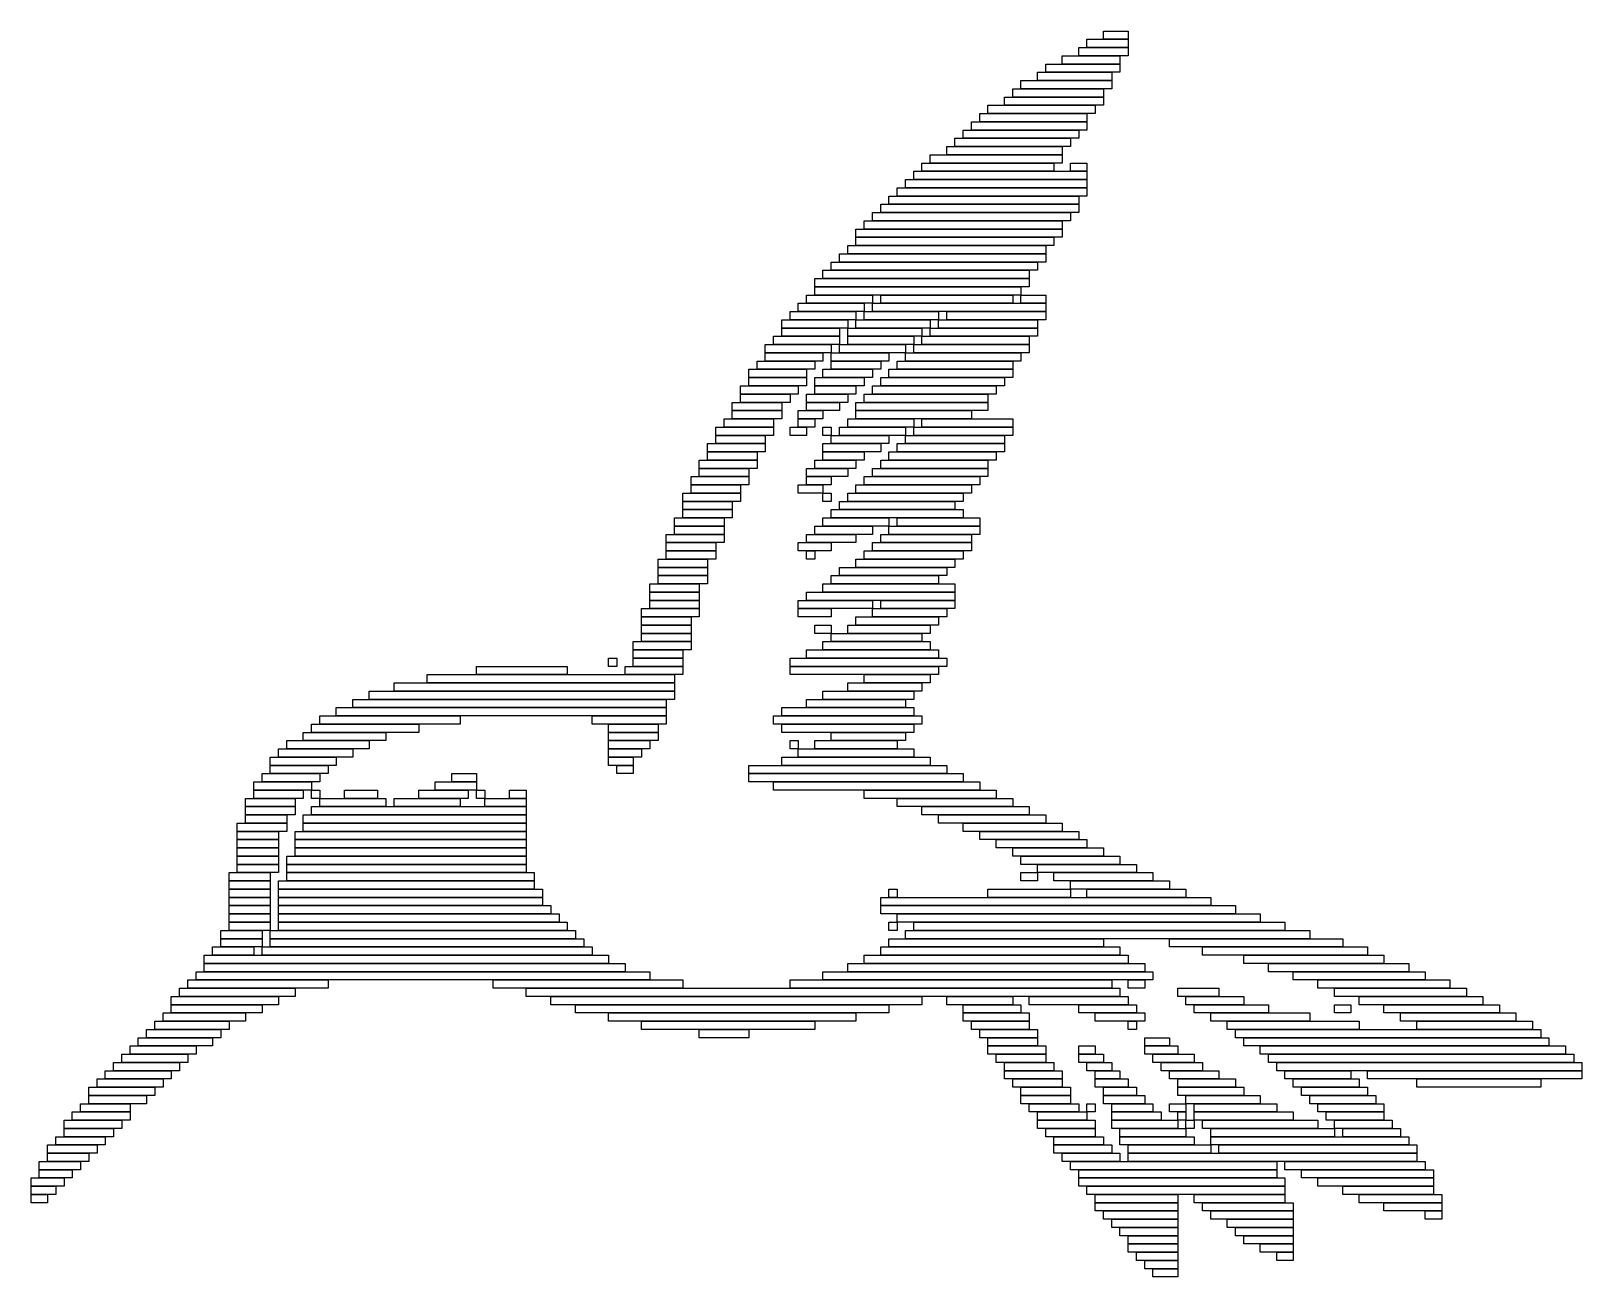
# Model space of a CAD drawing. Extents: x 418 to 606, y 437 to 588.
import ezdxf

# ---------------------------------------------------------------- set-up
doc = ezdxf.new("R2010")
doc.units = 0

msp = doc.modelspace()

# ---------------------------------------------------------------- linework, layer by layer
for p, q in [((546, 587), (551, 587)), ((546, 586), (546, 587)), ((548, 588), (551, 588)), ((548, 587), (548, 588)), ((551, 587), (548, 587)), ((551, 588), (551, 587)), ((551, 587), (551, 586)), ((543, 585), (550, 585)), ((543, 584), (543, 585)), ((545, 586), (551, 586)), ((545, 585), (545, 586)), ((551, 585), (545, 585)), ((551, 586), (546, 586)), ((550, 585), (550, 584)), ((551, 586), (551, 585)), ((540, 583), (549, 583)), ((540, 582), (540, 583)), ((541, 584), (550, 584)), ((541, 583), (541, 584)), ((550, 583), (541, 583)), ((550, 584), (543, 584)), ((549, 583), (549, 582)), ((550, 584), (550, 583)), ((537, 581), (548, 581)), ((537, 580), (537, 581)), ((538, 582), (549, 582)), ((538, 581), (538, 582)), ((549, 581), (538, 581)), ((549, 582), (540, 582)), ((548, 581), (548, 580)), ((549, 582), (549, 581)), ((536, 580), (548, 580)), ((536, 579), (536, 580)), ((548, 580), (537, 580)), ((548, 580), (548, 579)), ((533, 578), (546, 578)), ((533, 577), (533, 578)), ((534, 579), (547, 579)), ((534, 578), (534, 579)), ((547, 578), (534, 578)), ((548, 579), (536, 579)), ((546, 578), (546, 577)), ((547, 579), (547, 578)), ((531, 576), (545, 576)), ((531, 575), (531, 576)), ((532, 577), (546, 577)), ((532, 576), (532, 577)), ((546, 576), (532, 576)), ((546, 577), (533, 577)), ((545, 576), (545, 575)), ((546, 577), (546, 576)), ((529, 574), (543, 574)), ((529, 573), (529, 574)), ((530, 575), (544, 575)), ((530, 574), (530, 575)), ((544, 574), (530, 574)), ((545, 575), (531, 575)), ((543, 574), (543, 573)), ((544, 575), (544, 574)), ((526, 572), (542, 572)), ((526, 571), (526, 572)), ((527, 573), (543, 573)), ((527, 572), (527, 573)), ((543, 572), (527, 572)), ((543, 573), (529, 573)), ((542, 572), (542, 571)), ((543, 573), (543, 572)), ((544, 572), (546, 572)), ((544, 571), (544, 572)), ((546, 572), (546, 571)), ((524, 570), (546, 570)), ((524, 569), (524, 570)), ((525, 571), (546, 571)), ((525, 570), (525, 571)), ((546, 570), (525, 570)), ((542, 571), (526, 571)), ((546, 571), (544, 571)), ((546, 571), (546, 570)), ((546, 570), (546, 569)), ((522, 568), (545, 568)), ((522, 567), (522, 568)), ((523, 569), (546, 569)), ((523, 568), (523, 569)), ((546, 568), (523, 568)), ((546, 569), (524, 569)), ((545, 568), (545, 567)), ((546, 569), (546, 568)), ((520, 566), (544, 566)), ((520, 565), (520, 566)), ((521, 567), (545, 567)), ((521, 566), (521, 567)), ((545, 566), (521, 566)), ((545, 567), (522, 567)), ((544, 566), (544, 565)), ((545, 567), (545, 566)), ((518, 564), (543, 564)), ((518, 563), (518, 564)), ((519, 565), (543, 565)), ((519, 564), (519, 565)), ((543, 564), (519, 564)), ((544, 565), (520, 565)), ((543, 565), (543, 564)), ((543, 564), (543, 563)), ((543, 563), (518, 563)), ((518, 563), (542, 563)), ((518, 562), (518, 563)), ((542, 563), (542, 562)), ((516, 561), (541, 561)), ((516, 560), (516, 561)), ((517, 562), (541, 562)), ((517, 561), (517, 562)), ((541, 561), (517, 561)), ((542, 562), (518, 562)), ((541, 562), (541, 561)), ((541, 561), (541, 560)), ((514, 559), (539, 559)), ((514, 558), (514, 559)), ((515, 560), (540, 560)), ((515, 559), (515, 560)), ((540, 559), (515, 559)), ((541, 560), (516, 560)), ((539, 559), (539, 558)), ((540, 560), (540, 559)), ((513, 558), (539, 558)), ((513, 557), (513, 558)), ((539, 557), (513, 557)), ((513, 557), (538, 557)), ((513, 556), (513, 557)), ((539, 558), (514, 558)), ((538, 557), (538, 556)), ((539, 558), (539, 557)), ((511, 555), (519, 555)), ((511, 554), (511, 555)), ((512, 556), (520, 556)), ((512, 555), (512, 556)), ((520, 555), (512, 555)), ((538, 556), (513, 556)), ((519, 555), (519, 554)), ((520, 556), (520, 555)), ((520, 555), (541, 555)), ((520, 554), (520, 555)), ((521, 556), (537, 556)), ((521, 555), (521, 556)), ((537, 555), (521, 555)), ((537, 556), (537, 555)), ((538, 556), (541, 556)), ((538, 555), (538, 556)), ((541, 555), (538, 555)), ((541, 556), (541, 555)), ((541, 555), (541, 554)), ((509, 553), (517, 553)), ((509, 552), (509, 553)), ((510, 554), (518, 554)), ((510, 553), (510, 554)), ((518, 553), (510, 553)), ((519, 554), (511, 554)), ((517, 553), (517, 552)), ((518, 554), (518, 553)), ((518, 553), (527, 553)), ((518, 552), (518, 553)), ((519, 554), (528, 554)), ((519, 553), (519, 554)), ((528, 553), (519, 553)), ((541, 554), (520, 554)), ((527, 553), (527, 552)), ((528, 554), (528, 553)), ((528, 553), (540, 553)), ((528, 552), (528, 553)), ((529, 554), (541, 554)), ((529, 553), (529, 554)), ((541, 553), (529, 553)), ((540, 553), (540, 552)), ((541, 554), (541, 553)), ((508, 551), (516, 551)), ((508, 550), (508, 551)), ((517, 552), (509, 552)), ((509, 552), (516, 552)), ((509, 551), (509, 552)), ((516, 551), (509, 551)), ((516, 552), (516, 551)), ((516, 551), (516, 550)), ((517, 552), (526, 552)), ((517, 551), (517, 552)), ((526, 551), (517, 551)), ((517, 551), (525, 551)), ((517, 550), (517, 551)), ((527, 552), (518, 552)), ((525, 551), (525, 550)), ((526, 552), (526, 551)), ((526, 551), (539, 551)), ((526, 550), (526, 551)), ((527, 552), (540, 552)), ((527, 551), (527, 552)), ((540, 551), (527, 551)), ((540, 552), (528, 552)), ((539, 551), (539, 550)), ((540, 552), (540, 551)), ((507, 550), (515, 550)), ((507, 549), (507, 550)), ((515, 549), (507, 549)), ((507, 549), (514, 549)), ((507, 548), (507, 549)), ((516, 550), (508, 550)), ((514, 549), (514, 548)), ((515, 550), (515, 549)), ((515, 549), (522, 549)), ((515, 548), (515, 549)), ((516, 550), (524, 550)), ((516, 549), (516, 550)), ((524, 549), (516, 549)), ((525, 550), (517, 550)), ((522, 549), (522, 548)), ((524, 550), (524, 549)), ((524, 549), (538, 549)), ((524, 548), (524, 549)), ((525, 550), (539, 550)), ((525, 549), (525, 550)), ((539, 549), (525, 549)), ((539, 550), (526, 550)), ((538, 549), (538, 548)), ((539, 550), (539, 549)), ((506, 548), (513, 548)), ((506, 547), (506, 548)), ((514, 548), (507, 548)), ((513, 548), (513, 547)), ((522, 548), (515, 548)), ((515, 548), (521, 548)), ((515, 547), (515, 548)), ((521, 548), (521, 547)), ((523, 548), (537, 548)), ((523, 547), (523, 548)), ((538, 548), (524, 548)), ((537, 548), (537, 547)), ((505, 547), (512, 547)), ((505, 546), (505, 547)), ((512, 546), (505, 546)), ((505, 546), (512, 546)), ((505, 545), (505, 546)), ((513, 547), (506, 547)), ((512, 547), (512, 546)), ((512, 546), (512, 545)), ((513, 546), (519, 546)), ((513, 545), (513, 546)), ((514, 547), (520, 547)), ((514, 546), (514, 547)), ((520, 546), (514, 546)), ((521, 547), (515, 547)), ((519, 546), (519, 545)), ((520, 547), (520, 546)), ((521, 546), (536, 546)), ((521, 545), (521, 546)), ((522, 547), (537, 547)), ((522, 546), (522, 547)), ((537, 546), (522, 546)), ((537, 547), (523, 547)), ((536, 546), (536, 545)), ((537, 547), (537, 546)), ((504, 545), (511, 545)), ((504, 544), (504, 545)), ((511, 544), (504, 544)), ((504, 544), (510, 544)), ((504, 543), (504, 544)), ((512, 545), (505, 545)), ((510, 544), (510, 543)), ((511, 545), (511, 544)), ((512, 544), (517, 544)), ((512, 543), (512, 544)), ((519, 545), (513, 545)), ((513, 545), (518, 545)), ((513, 544), (513, 545)), ((518, 544), (513, 544)), ((517, 544), (517, 543)), ((518, 545), (518, 544)), ((519, 544), (534, 544)), ((519, 543), (519, 544)), ((520, 545), (535, 545)), ((520, 544), (520, 545)), ((535, 544), (520, 544)), ((536, 545), (521, 545)), ((534, 544), (534, 543)), ((535, 545), (535, 544)), ((503, 543), (509, 543)), ((503, 542), (503, 543)), ((509, 542), (503, 542)), ((503, 542), (509, 542)), ((503, 541), (503, 542)), ((510, 543), (504, 543)), ((509, 543), (509, 542)), ((509, 542), (509, 541)), ((511, 542), (514, 542)), ((511, 541), (511, 542)), ((517, 543), (512, 543)), ((512, 543), (516, 543)), ((512, 542), (512, 543)), ((516, 542), (512, 542)), ((514, 542), (514, 541)), ((516, 543), (516, 542)), ((518, 543), (534, 543)), ((518, 542), (518, 543)), ((534, 542), (518, 542)), ((518, 542), (532, 542)), ((518, 541), (518, 542)), ((534, 543), (519, 543)), ((532, 542), (532, 541)), ((534, 543), (534, 542)), ((501, 540), (508, 540)), ((501, 539), (501, 540)), ((502, 541), (508, 541)), ((502, 540), (502, 541)), ((508, 540), (502, 540)), ((509, 541), (503, 541)), ((508, 541), (508, 540)), ((508, 540), (508, 539)), ((510, 540), (512, 540)), ((510, 539), (510, 540)), ((514, 541), (511, 541)), ((511, 541), (513, 541)), ((511, 540), (511, 541)), ((513, 540), (511, 540)), ((512, 540), (512, 539)), ((513, 541), (513, 540)), ((514, 540), (515, 540)), ((514, 539), (514, 540)), ((515, 540), (515, 539)), ((516, 540), (524, 540)), ((516, 539), (516, 540)), ((517, 541), (525, 541)), ((517, 540), (517, 541)), ((525, 540), (517, 540)), ((532, 541), (518, 541)), ((524, 540), (524, 539)), ((525, 541), (525, 540)), ((525, 540), (537, 540)), ((525, 539), (525, 540)), ((526, 541), (537, 541)), ((526, 540), (526, 541)), ((537, 540), (526, 540)), ((537, 541), (537, 540)), ((537, 540), (537, 539)), ((500, 538), (507, 538)), ((500, 537), (500, 538)), ((508, 539), (501, 539)), ((501, 539), (507, 539)), ((501, 538), (501, 539)), ((507, 538), (501, 538)), ((507, 539), (507, 538)), ((507, 538), (507, 537)), ((512, 539), (510, 539)), ((515, 539), (514, 539)), ((514, 538), (521, 538)), ((514, 537), (514, 538)), ((515, 539), (522, 539)), ((515, 538), (515, 539)), ((522, 538), (515, 538)), ((524, 539), (516, 539)), ((521, 538), (521, 537)), ((522, 539), (522, 538)), ((523, 538), (536, 538)), ((523, 537), (523, 538)), ((524, 539), (536, 539)), ((524, 538), (524, 539)), ((536, 538), (524, 538)), ((537, 539), (525, 539)), ((536, 539), (536, 538)), ((536, 538), (536, 537)), ((499, 536), (506, 536)), ((499, 535), (499, 536)), ((507, 537), (500, 537)), ((500, 537), (506, 537)), ((500, 536), (500, 537)), ((506, 536), (500, 536)), ((506, 537), (506, 536)), ((506, 536), (506, 535)), ((513, 536), (518, 536)), ((513, 535), (513, 536)), ((521, 537), (514, 537)), ((514, 537), (519, 537)), ((514, 536), (514, 537)), ((519, 536), (514, 536)), ((518, 536), (518, 535)), ((519, 537), (519, 536)), ((521, 536), (534, 536)), ((521, 535), (521, 536)), ((522, 537), (535, 537)), ((522, 536), (522, 537)), ((535, 536), (522, 536)), ((536, 537), (523, 537)), ((534, 536), (534, 535)), ((535, 537), (535, 536)), ((498, 534), (505, 534)), ((498, 533), (498, 534)), ((506, 535), (499, 535)), ((499, 535), (505, 535)), ((499, 534), (499, 535)), ((505, 534), (499, 534)), ((505, 535), (505, 534)), ((505, 534), (505, 533)), ((512, 535), (517, 535)), ((512, 534), (512, 535)), ((517, 534), (512, 534)), ((512, 534), (515, 534)), ((512, 533), (512, 534)), ((518, 535), (513, 535)), ((515, 534), (515, 533)), ((517, 535), (517, 534)), ((519, 534), (533, 534)), ((519, 533), (519, 534)), ((520, 535), (534, 535)), ((520, 534), (520, 535)), ((534, 534), (520, 534)), ((534, 535), (521, 535)), ((533, 534), (533, 533)), ((534, 535), (534, 534)), ((505, 533), (498, 533)), ((498, 533), (504, 533)), ((498, 532), (498, 533)), ((504, 533), (504, 532)), ((511, 533), (514, 533)), ((511, 532), (511, 533)), ((515, 533), (512, 533)), ((514, 533), (514, 532)), ((518, 533), (532, 533)), ((518, 532), (518, 533)), ((533, 533), (519, 533)), ((532, 533), (532, 532)), ((497, 532), (504, 532)), ((497, 531), (497, 532)), ((504, 531), (497, 531)), ((497, 531), (503, 531)), ((497, 530), (497, 531)), ((504, 532), (498, 532)), ((503, 531), (503, 530)), ((504, 532), (504, 531)), ((514, 532), (511, 532)), ((514, 532), (515, 532)), ((514, 531), (514, 532)), ((515, 531), (514, 531)), ((515, 532), (515, 531)), ((516, 531), (530, 531)), ((516, 530), (516, 531)), ((517, 532), (531, 532)), ((517, 531), (517, 532)), ((531, 531), (517, 531)), ((532, 532), (518, 532)), ((530, 531), (530, 530)), ((531, 532), (531, 531)), ((496, 529), (502, 529)), ((496, 528), (496, 529)), ((503, 530), (497, 530)), ((497, 530), (503, 530)), ((497, 529), (497, 530)), ((503, 529), (497, 529)), ((502, 529), (502, 528)), ((503, 530), (503, 529)), ((514, 529), (522, 529)), ((514, 528), (514, 529)), ((515, 530), (531, 530)), ((515, 529), (515, 530)), ((531, 529), (515, 529)), ((530, 530), (516, 530)), ((522, 529), (522, 528)), ((523, 529), (533, 529)), ((523, 528), (523, 529)), ((531, 530), (531, 529)), ((533, 529), (533, 528)), ((495, 527), (502, 527)), ((495, 526), (495, 527)), ((502, 528), (496, 528)), ((496, 528), (502, 528)), ((496, 527), (496, 528)), ((502, 527), (496, 527)), ((502, 528), (502, 527)), ((502, 527), (502, 526)), ((512, 527), (518, 527)), ((512, 526), (512, 527)), ((513, 528), (520, 528)), ((513, 527), (513, 528)), ((520, 527), (513, 527)), ((522, 528), (514, 528)), ((518, 527), (518, 526)), ((520, 528), (520, 527)), ((521, 527), (532, 527)), ((521, 526), (521, 527)), ((522, 528), (533, 528)), ((522, 527), (522, 528)), ((533, 527), (522, 527)), ((533, 528), (523, 528)), ((532, 527), (532, 526)), ((533, 528), (533, 527)), ((502, 526), (495, 526)), ((495, 526), (501, 526)), ((495, 525), (495, 526)), ((501, 525), (495, 525)), ((495, 525), (501, 525)), ((495, 524), (495, 525)), ((501, 526), (501, 525)), ((501, 525), (501, 524)), ((511, 526), (515, 526)), ((511, 525), (511, 526)), ((515, 525), (511, 525)), ((518, 526), (512, 526)), ((512, 525), (513, 525)), ((512, 524), (512, 525)), ((513, 525), (513, 524)), ((515, 526), (515, 525)), ((519, 525), (531, 525)), ((519, 524), (519, 525)), ((520, 526), (532, 526)), ((520, 525), (520, 526)), ((532, 525), (520, 525)), ((532, 526), (521, 526)), ((531, 525), (531, 524)), ((532, 526), (532, 525)), ((494, 524), (500, 524)), ((494, 523), (494, 524)), ((500, 523), (494, 523)), ((494, 523), (500, 523)), ((494, 522), (494, 523)), ((501, 524), (495, 524)), ((500, 524), (500, 523)), ((500, 523), (500, 522)), ((513, 524), (512, 524)), ((516, 523), (529, 523)), ((516, 522), (516, 523)), ((518, 524), (530, 524)), ((518, 523), (518, 524)), ((530, 523), (518, 523)), ((531, 524), (519, 524)), ((529, 523), (529, 522)), ((530, 524), (530, 523)), ((493, 521), (499, 521)), ((493, 520), (493, 521)), ((500, 522), (494, 522)), ((494, 522), (500, 522)), ((494, 521), (494, 522)), ((500, 521), (494, 521)), ((499, 521), (499, 520)), ((500, 522), (500, 521)), ((514, 521), (530, 521)), ((514, 520), (514, 521)), ((515, 522), (528, 522)), ((515, 521), (515, 522)), ((528, 521), (515, 521)), ((529, 522), (516, 522)), ((528, 522), (528, 521)), ((530, 521), (530, 520)), ((499, 520), (493, 520)), ((493, 520), (499, 520)), ((493, 519), (493, 520)), ((499, 519), (493, 519)), ((493, 519), (499, 519)), ((493, 518), (493, 519)), ((499, 520), (499, 519)), ((499, 519), (499, 518)), ((511, 519), (520, 519)), ((511, 518), (511, 519)), ((512, 520), (530, 520)), ((512, 519), (512, 520)), ((530, 519), (512, 519)), ((530, 520), (514, 520)), ((520, 519), (520, 518)), ((521, 519), (530, 519)), ((521, 518), (521, 519)), ((530, 520), (530, 519)), ((530, 519), (530, 518)), ((492, 518), (499, 518)), ((492, 517), (492, 518)), ((499, 517), (492, 517)), ((492, 517), (498, 517)), ((492, 516), (492, 517)), ((499, 518), (493, 518)), ((498, 517), (498, 516)), ((499, 518), (499, 517)), ((520, 518), (511, 518)), ((511, 518), (515, 518)), ((511, 517), (511, 518)), ((515, 517), (511, 517)), ((515, 518), (515, 517)), ((518, 517), (528, 517)), ((518, 516), (518, 517)), ((520, 518), (529, 518)), ((520, 517), (520, 518)), ((529, 517), (520, 517)), ((530, 518), (521, 518)), ((528, 517), (528, 516)), ((529, 518), (529, 517)), ((498, 516), (492, 516)), ((492, 516), (498, 516)), ((492, 515), (492, 516)), ((498, 516), (498, 515)), ((513, 516), (515, 516)), ((513, 515), (513, 516)), ((515, 516), (515, 515)), ((517, 516), (527, 516)), ((517, 515), (517, 516)), ((528, 516), (518, 516)), ((527, 516), (527, 515)), ((491, 514), (498, 514)), ((491, 513), (491, 514)), ((498, 515), (492, 515)), ((492, 515), (498, 515)), ((492, 514), (492, 515)), ((498, 514), (492, 514)), ((498, 515), (498, 514)), ((498, 514), (498, 513)), ((515, 515), (513, 515)), ((514, 514), (527, 514)), ((514, 513), (514, 514)), ((515, 515), (526, 515)), ((515, 514), (515, 515)), ((526, 514), (515, 514)), ((527, 515), (517, 515)), ((526, 515), (526, 514)), ((527, 514), (527, 513)), ((488, 512), (489, 512)), ((488, 511), (488, 512)), ((489, 512), (489, 511)), ((498, 513), (491, 513)), ((491, 513), (497, 513)), ((491, 512), (491, 513)), ((497, 512), (491, 512)), ((491, 512), (497, 512)), ((491, 511), (491, 512)), ((497, 513), (497, 512)), ((497, 512), (497, 511)), ((510, 512), (529, 512)), ((510, 511), (510, 512)), ((512, 513), (528, 513)), ((512, 512), (512, 513)), ((528, 512), (512, 512)), ((527, 513), (514, 513)), ((528, 513), (528, 512)), ((529, 512), (529, 511)), ((466, 510), (496, 510)), ((466, 509), (466, 510)), ((472, 511), (483, 511)), ((472, 510), (472, 511)), ((483, 510), (472, 510)), ((483, 511), (483, 510)), ((489, 511), (488, 511)), ((490, 511), (497, 511)), ((490, 510), (490, 511)), ((497, 510), (490, 510)), ((497, 511), (491, 511)), ((496, 510), (496, 509)), ((497, 511), (497, 510)), ((529, 511), (510, 511)), ((510, 511), (528, 511)), ((510, 510), (510, 511)), ((528, 510), (510, 510)), ((519, 510), (527, 510)), ((519, 509), (519, 510)), ((527, 510), (527, 509)), ((528, 511), (528, 510)), ((459, 508), (496, 508)), ((459, 507), (459, 508)), ((462, 509), (496, 509)), ((462, 508), (462, 509)), ((496, 508), (462, 508)), ((496, 509), (466, 509)), ((496, 509), (496, 508)), ((496, 508), (496, 507)), ((514, 508), (525, 508)), ((514, 507), (514, 508)), ((517, 509), (526, 509)), ((517, 508), (517, 509)), ((526, 508), (517, 508)), ((527, 509), (519, 509)), ((525, 508), (525, 507)), ((526, 509), (526, 508)), ((455, 506), (495, 506)), ((455, 505), (455, 506)), ((457, 507), (495, 507)), ((457, 506), (457, 507)), ((495, 506), (457, 506)), ((496, 507), (459, 507)), ((495, 507), (495, 506)), ((495, 506), (495, 505)), ((509, 506), (525, 506)), ((509, 505), (509, 506)), ((512, 507), (524, 507)), ((512, 506), (512, 507)), ((524, 506), (512, 506)), ((525, 507), (514, 507)), ((524, 507), (524, 506)), ((525, 506), (525, 505)), ((452, 504), (465, 504)), ((452, 503), (452, 504)), ((453, 505), (470, 505)), ((453, 504), (453, 505)), ((470, 504), (453, 504)), ((495, 505), (455, 505)), ((465, 504), (465, 503)), ((470, 505), (470, 504)), ((486, 505), (495, 505)), ((486, 504), (486, 505)), ((495, 504), (486, 504)), ((488, 504), (494, 504)), ((488, 503), (488, 504)), ((494, 504), (494, 503)), ((495, 505), (495, 504)), ((508, 505), (526, 505)), ((508, 504), (508, 505)), ((526, 504), (508, 504)), ((525, 505), (509, 505)), ((509, 504), (525, 504)), ((509, 503), (509, 504)), ((525, 504), (525, 503)), ((526, 505), (526, 504)), ((449, 502), (459, 502)), ((449, 501), (449, 502)), ((451, 503), (461, 503)), ((451, 502), (451, 503)), ((461, 502), (451, 502)), ((465, 503), (452, 503)), ((459, 502), (459, 501)), ((461, 503), (461, 502)), ((494, 503), (488, 503)), ((488, 503), (494, 503)), ((488, 502), (488, 503)), ((494, 502), (488, 502)), ((488, 502), (493, 502)), ((488, 501), (488, 502)), ((493, 502), (493, 501)), ((494, 503), (494, 502)), ((525, 503), (509, 503)), ((510, 502), (511, 502)), ((510, 501), (510, 502)), ((511, 502), (511, 501)), ((513, 502), (523, 502)), ((513, 501), (513, 502)), ((515, 503), (524, 503)), ((515, 502), (515, 503)), ((524, 502), (515, 502)), ((523, 502), (523, 501)), ((524, 503), (524, 502)), ((448, 501), (457, 501)), ((448, 500), (448, 501)), ((459, 501), (449, 501)), ((457, 501), (457, 500)), ((493, 501), (488, 501)), ((488, 501), (492, 501)), ((488, 500), (488, 501)), ((492, 501), (492, 500)), ((511, 501), (510, 501)), ((511, 501), (525, 501)), ((511, 500), (511, 501)), ((523, 501), (513, 501)), ((525, 501), (525, 500)), ((447, 500), (455, 500)), ((447, 499), (447, 500)), ((455, 499), (447, 499)), ((447, 499), (454, 499)), ((447, 498), (447, 499)), ((457, 500), (448, 500)), ((454, 499), (454, 498)), ((455, 500), (455, 499)), ((492, 500), (488, 500)), ((488, 500), (491, 500)), ((488, 499), (488, 500)), ((491, 499), (488, 499)), ((489, 499), (491, 499)), ((489, 498), (489, 499)), ((491, 500), (491, 499)), ((491, 499), (491, 498)), ((505, 499), (529, 499)), ((505, 498), (505, 499)), ((509, 500), (527, 500)), ((509, 499), (509, 500)), ((527, 499), (509, 499)), ((525, 500), (511, 500)), ((527, 500), (527, 499)), ((529, 499), (529, 498)), ((445, 497), (452, 497)), ((445, 496), (445, 497)), ((446, 498), (453, 498)), ((446, 497), (446, 498)), ((453, 497), (446, 497)), ((454, 498), (447, 498)), ((452, 497), (452, 496)), ((453, 498), (453, 497)), ((467, 497), (472, 497)), ((467, 496), (467, 497)), ((469, 498), (472, 498)), ((469, 497), (469, 498)), ((472, 497), (469, 497)), ((472, 498), (472, 497)), ((472, 497), (472, 496)), ((491, 498), (489, 498)), ((529, 498), (505, 498)), ((505, 498), (531, 498)), ((505, 497), (505, 498)), ((531, 497), (505, 497)), ((508, 497), (533, 497)), ((508, 496), (508, 497)), ((531, 498), (531, 497)), ((533, 497), (533, 496)), ((444, 495), (450, 495)), ((444, 494), (444, 495)), ((452, 496), (445, 496)), ((445, 496), (451, 496)), ((445, 495), (445, 496)), ((451, 495), (445, 495)), ((450, 495), (450, 494)), ((451, 496), (451, 495)), ((452, 496), (453, 496)), ((452, 495), (452, 496)), ((453, 495), (452, 495)), ((453, 496), (453, 495)), ((453, 495), (461, 495)), ((453, 494), (453, 495)), ((456, 496), (460, 496)), ((456, 495), (456, 496)), ((460, 495), (456, 495)), ((460, 496), (460, 495)), ((461, 495), (461, 494)), ((462, 495), (470, 495)), ((462, 494), (462, 495)), ((465, 496), (471, 496)), ((465, 495), (465, 496)), ((471, 495), (465, 495)), ((472, 496), (467, 496)), ((470, 495), (470, 494)), ((471, 496), (471, 495)), ((472, 496), (473, 496)), ((472, 495), (472, 496)), ((473, 495), (472, 495)), ((473, 496), (473, 495)), ((473, 495), (478, 495)), ((473, 494), (473, 495)), ((476, 496), (478, 496)), ((476, 495), (476, 496)), ((478, 495), (476, 495)), ((478, 496), (478, 495)), ((478, 495), (478, 494)), ((533, 496), (508, 496)), ((519, 496), (535, 496)), ((519, 495), (519, 496)), ((535, 495), (519, 495)), ((523, 495), (537, 495)), ((523, 494), (523, 495)), ((535, 496), (535, 495)), ((537, 495), (537, 494)), ((450, 494), (444, 494)), ((444, 494), (450, 494)), ((444, 493), (444, 494)), ((450, 493), (444, 493)), ((444, 493), (449, 493)), ((444, 492), (444, 493)), ((449, 493), (449, 492)), ((450, 494), (450, 493)), ((451, 493), (478, 493)), ((451, 492), (451, 493)), ((452, 494), (478, 494)), ((452, 493), (452, 494)), ((478, 493), (452, 493)), ((461, 494), (453, 494)), ((470, 494), (462, 494)), ((478, 494), (473, 494)), ((478, 494), (478, 493)), ((478, 493), (478, 492)), ((537, 494), (523, 494)), ((526, 494), (539, 494)), ((526, 493), (526, 494)), ((539, 493), (526, 493)), ((528, 493), (541, 493)), ((528, 492), (528, 493)), ((539, 494), (539, 493)), ((541, 493), (541, 492)), ((443, 492), (449, 492)), ((443, 491), (443, 492)), ((449, 491), (443, 491)), ((443, 491), (448, 491)), ((443, 490), (443, 491)), ((449, 492), (444, 492)), ((448, 491), (448, 490)), ((449, 492), (449, 491)), ((450, 491), (478, 491)), ((450, 490), (450, 491)), ((478, 492), (451, 492)), ((451, 492), (478, 492)), ((451, 491), (451, 492)), ((478, 491), (451, 491)), ((478, 492), (478, 491)), ((478, 491), (478, 490)), ((541, 492), (528, 492)), ((531, 492), (543, 492)), ((531, 491), (531, 492)), ((543, 491), (531, 491)), ((533, 491), (545, 491)), ((533, 490), (533, 491)), ((543, 492), (543, 491)), ((545, 491), (545, 490)), ((448, 490), (443, 490)), ((443, 490), (448, 490)), ((443, 489), (443, 490)), ((448, 489), (443, 489)), ((443, 489), (448, 489)), ((443, 488), (443, 489)), ((448, 490), (448, 489)), ((448, 489), (448, 488)), ((478, 490), (450, 490)), ((450, 490), (478, 490)), ((450, 489), (450, 490)), ((478, 489), (450, 489)), ((450, 489), (478, 489)), ((450, 488), (450, 489)), ((478, 490), (478, 489)), ((478, 489), (478, 488)), ((545, 490), (533, 490)), ((535, 490), (546, 490)), ((535, 489), (535, 490)), ((546, 489), (535, 489)), ((537, 489), (548, 489)), ((537, 488), (537, 489)), ((546, 490), (546, 489)), ((548, 489), (548, 488)), ((448, 488), (443, 488)), ((443, 488), (448, 488)), ((443, 487), (443, 488)), ((448, 487), (443, 487)), ((443, 487), (448, 487)), ((443, 486), (443, 487)), ((448, 488), (448, 487)), ((448, 487), (448, 486)), ((449, 488), (478, 488)), ((449, 487), (449, 488)), ((478, 487), (449, 487)), ((449, 487), (478, 487)), ((449, 486), (449, 487)), ((478, 488), (450, 488)), ((478, 488), (478, 487)), ((478, 487), (478, 486)), ((548, 488), (537, 488)), ((538, 488), (550, 488)), ((538, 487), (538, 488)), ((550, 487), (538, 487)), ((540, 487), (552, 487)), ((540, 486), (540, 487)), ((550, 488), (550, 487)), ((552, 487), (552, 486)), ((442, 486), (447, 486)), ((442, 485), (442, 486)), ((448, 486), (443, 486)), ((447, 486), (447, 485)), ((478, 486), (449, 486)), ((449, 486), (479, 486)), ((449, 485), (449, 486)), ((479, 486), (479, 485)), ((538, 486), (540, 486)), ((538, 485), (538, 486)), ((552, 486), (540, 486)), ((540, 486), (540, 485)), ((542, 486), (554, 486)), ((542, 485), (542, 486)), ((554, 486), (554, 485)), ((447, 485), (442, 485)), ((442, 485), (447, 485)), ((442, 484), (442, 485)), ((447, 484), (442, 484)), ((442, 484), (447, 484)), ((442, 483), (442, 484)), ((447, 485), (447, 484)), ((447, 484), (447, 483)), ((448, 485), (479, 485)), ((448, 484), (448, 485)), ((479, 484), (448, 484)), ((448, 484), (480, 484)), ((448, 483), (448, 484)), ((479, 485), (449, 485)), ((479, 485), (479, 484)), ((480, 484), (480, 483)), ((522, 484), (523, 484)), ((522, 483), (522, 484)), ((523, 484), (523, 483)), ((534, 484), (544, 484)), ((534, 483), (534, 484)), ((540, 485), (538, 485)), ((554, 485), (542, 485)), ((544, 485), (556, 485)), ((544, 484), (544, 485)), ((556, 484), (544, 484)), ((544, 484), (544, 483)), ((546, 484), (558, 484)), ((546, 483), (546, 484)), ((556, 485), (556, 484)), ((558, 484), (558, 483)), ((447, 483), (442, 483)), ((442, 483), (447, 483)), ((442, 482), (442, 483)), ((447, 482), (442, 482)), ((442, 482), (447, 482)), ((442, 481), (442, 482)), ((447, 483), (447, 482)), ((447, 482), (447, 481)), ((480, 483), (448, 483)), ((448, 483), (480, 483)), ((448, 482), (448, 483)), ((480, 482), (448, 482)), ((448, 482), (481, 482)), ((448, 481), (448, 482)), ((480, 483), (480, 482)), ((481, 482), (481, 481)), ((521, 483), (561, 483)), ((521, 482), (521, 483)), ((561, 482), (521, 482)), ((521, 482), (564, 482)), ((521, 481), (521, 482)), ((523, 483), (522, 483)), ((544, 483), (534, 483)), ((558, 483), (546, 483)), ((561, 483), (561, 482)), ((564, 482), (564, 481)), ((447, 481), (442, 481)), ((442, 481), (447, 481)), ((442, 480), (442, 481)), ((447, 480), (442, 480)), ((442, 480), (447, 480)), ((442, 479), (442, 480)), ((447, 481), (447, 480)), ((447, 480), (447, 479)), ((481, 481), (448, 481)), ((448, 481), (482, 481)), ((448, 480), (448, 481)), ((482, 480), (448, 480)), ((448, 480), (483, 480)), ((448, 479), (448, 480)), ((482, 481), (482, 480)), ((483, 480), (483, 479)), ((564, 481), (521, 481)), ((522, 480), (523, 480)), ((522, 479), (522, 480)), ((523, 481), (567, 481)), ((523, 480), (523, 481)), ((567, 480), (523, 480)), ((523, 480), (523, 479)), ((525, 480), (570, 480)), ((525, 479), (525, 480)), ((567, 481), (567, 480)), ((570, 480), (570, 479)), ((441, 479), (446, 479)), ((441, 478), (441, 479)), ((446, 478), (441, 478)), ((441, 478), (446, 478)), ((441, 477), (441, 478)), ((447, 479), (442, 479)), ((446, 479), (446, 478)), ((446, 478), (446, 477)), ((447, 479), (484, 479)), ((447, 478), (447, 479)), ((484, 478), (447, 478)), ((447, 478), (485, 478)), ((447, 477), (447, 478)), ((483, 479), (448, 479)), ((484, 479), (484, 478)), ((485, 478), (485, 477)), ((523, 479), (522, 479)), ((522, 478), (548, 478)), ((522, 477), (522, 478)), ((524, 479), (573, 479)), ((524, 478), (524, 479)), ((573, 478), (524, 478)), ((570, 479), (525, 479)), ((548, 478), (548, 477)), ((556, 478), (577, 478)), ((556, 477), (556, 478)), ((573, 479), (573, 478)), ((577, 478), (577, 477)), ((439, 476), (488, 476)), ((439, 475), (439, 476)), ((440, 477), (445, 477)), ((440, 476), (440, 477)), ((445, 476), (440, 476)), ((446, 477), (441, 477)), ((445, 477), (445, 476)), ((446, 477), (486, 477)), ((446, 476), (446, 477)), ((486, 476), (446, 476)), ((485, 477), (447, 477)), ((486, 477), (486, 476)), ((488, 476), (488, 475)), ((519, 476), (551, 476)), ((519, 475), (519, 476)), ((521, 477), (550, 477)), ((521, 476), (521, 477)), ((550, 476), (521, 476)), ((548, 477), (522, 477)), ((550, 477), (550, 476)), ((551, 476), (551, 475)), ((577, 477), (556, 477)), ((560, 477), (580, 477)), ((560, 476), (560, 477)), ((580, 476), (560, 476)), ((565, 476), (582, 476)), ((565, 475), (565, 476)), ((580, 477), (580, 476)), ((582, 476), (582, 475)), ((438, 474), (493, 474)), ((438, 473), (438, 474)), ((488, 475), (439, 475)), ((439, 475), (490, 475)), ((439, 474), (439, 475)), ((490, 474), (439, 474)), ((490, 475), (490, 474)), ((493, 474), (493, 473)), ((514, 474), (554, 474)), ((514, 473), (514, 474)), ((517, 475), (553, 475)), ((517, 474), (517, 475)), ((553, 474), (517, 474)), ((551, 475), (519, 475)), ((553, 475), (553, 474)), ((554, 474), (554, 473)), ((582, 475), (565, 475)), ((568, 475), (585, 475)), ((568, 474), (568, 475)), ((585, 474), (568, 474)), ((571, 474), (587, 474)), ((571, 473), (571, 474)), ((585, 475), (585, 474)), ((587, 474), (587, 473)), ((436, 472), (450, 472)), ((436, 471), (436, 472)), ((437, 473), (454, 473)), ((437, 472), (437, 473)), ((454, 472), (437, 472)), ((493, 473), (438, 473)), ((450, 472), (450, 471)), ((454, 473), (454, 472)), ((474, 473), (497, 473)), ((474, 472), (474, 473)), ((497, 472), (474, 472)), ((478, 472), (550, 472)), ((478, 471), (478, 472)), ((497, 473), (497, 472)), ((510, 473), (549, 473)), ((510, 472), (510, 473)), ((549, 472), (510, 472)), ((554, 473), (514, 473)), ((549, 473), (549, 472)), ((550, 472), (550, 471)), ((551, 473), (553, 473)), ((551, 472), (551, 473)), ((553, 472), (551, 472)), ((553, 473), (553, 472)), ((557, 472), (562, 472)), ((557, 471), (557, 472)), ((562, 472), (562, 471)), ((587, 473), (571, 473)), ((574, 473), (590, 473)), ((574, 472), (574, 473)), ((590, 472), (574, 472)), ((576, 472), (592, 472)), ((576, 471), (576, 472)), ((590, 473), (590, 472)), ((592, 472), (592, 471)), ((435, 471), (448, 471)), ((435, 470), (435, 471)), ((448, 470), (435, 470)), ((435, 470), (446, 470)), ((435, 469), (435, 470)), ((450, 471), (436, 471)), ((446, 470), (446, 469)), ((448, 471), (448, 470)), ((550, 471), (478, 471)), ((481, 471), (526, 471)), ((481, 470), (481, 471)), ((526, 470), (481, 470)), ((484, 470), (522, 470)), ((484, 469), (484, 470)), ((522, 470), (522, 469)), ((526, 471), (526, 470)), ((529, 471), (537, 471)), ((529, 470), (529, 471)), ((537, 470), (529, 470)), ((531, 470), (538, 470)), ((531, 469), (531, 470)), ((537, 471), (537, 470)), ((538, 470), (538, 469)), ((539, 471), (551, 471)), ((539, 470), (539, 471)), ((551, 470), (539, 470)), ((545, 470), (552, 470)), ((545, 469), (545, 470)), ((551, 471), (551, 470)), ((552, 470), (552, 469)), ((562, 471), (557, 471)), ((558, 471), (565, 471)), ((558, 470), (558, 471)), ((565, 470), (558, 470)), ((559, 470), (568, 470)), ((559, 469), (559, 470)), ((565, 471), (565, 470)), ((568, 470), (568, 469)), ((592, 471), (576, 471)), ((576, 470), (578, 470)), ((576, 469), (576, 470)), ((578, 470), (578, 469)), ((579, 471), (594, 471)), ((579, 470), (579, 471)), ((594, 470), (579, 470)), ((582, 470), (596, 470)), ((582, 469), (582, 470)), ((594, 471), (594, 470)), ((596, 470), (596, 469)), ((434, 469), (444, 469)), ((434, 468), (434, 469)), ((446, 469), (435, 469)), ((444, 469), (444, 468)), ((522, 469), (484, 469)), ((488, 469), (518, 469)), ((488, 468), (488, 469)), ((518, 469), (518, 468)), ((538, 469), (531, 469)), ((531, 469), (539, 469)), ((531, 468), (531, 469)), ((539, 469), (539, 468)), ((552, 469), (545, 469)), ((547, 469), (553, 469)), ((547, 468), (547, 469)), ((553, 469), (553, 468)), ((568, 469), (559, 469)), ((561, 469), (573, 469)), ((561, 468), (561, 469)), ((573, 469), (573, 468)), ((578, 469), (576, 469)), ((596, 469), (582, 469)), ((584, 469), (598, 469)), ((584, 468), (584, 469)), ((598, 469), (598, 468)), ((432, 467), (441, 467)), ((432, 466), (432, 467)), ((433, 468), (442, 468)), ((433, 467), (433, 468)), ((442, 467), (433, 467)), ((444, 468), (434, 468)), ((441, 467), (441, 466)), ((442, 468), (442, 467)), ((518, 468), (488, 468)), ((492, 468), (513, 468)), ((492, 467), (492, 468)), ((513, 467), (492, 467)), ((499, 467), (505, 467)), ((499, 466), (499, 467)), ((505, 467), (505, 466)), ((513, 468), (513, 467)), ((539, 468), (531, 468)), ((532, 468), (539, 468)), ((532, 467), (532, 468)), ((539, 467), (532, 467)), ((533, 467), (540, 467)), ((533, 466), (533, 467)), ((539, 468), (539, 467)), ((540, 467), (540, 466)), ((553, 468), (547, 468)), ((551, 468), (552, 468)), ((551, 467), (551, 468)), ((552, 467), (551, 467)), ((552, 468), (552, 467)), ((573, 468), (561, 468)), ((563, 468), (579, 468)), ((563, 467), (563, 468)), ((579, 467), (563, 467)), ((564, 467), (601, 467)), ((564, 466), (564, 467)), ((579, 468), (579, 467)), ((598, 468), (584, 468)), ((586, 468), (600, 468)), ((586, 467), (586, 468)), ((600, 467), (586, 467)), ((600, 468), (600, 467)), ((601, 467), (601, 466)), ((430, 465), (438, 465)), ((430, 464), (430, 465)), ((431, 466), (440, 466)), ((431, 465), (431, 466)), ((440, 465), (431, 465)), ((441, 466), (432, 466)), ((438, 465), (438, 464)), ((440, 466), (440, 465)), ((505, 466), (499, 466)), ((540, 466), (533, 466)), ((534, 466), (540, 466)), ((534, 465), (534, 466)), ((540, 465), (534, 465)), ((534, 465), (541, 465)), ((534, 464), (534, 465)), ((540, 466), (540, 465)), ((541, 465), (541, 464)), ((545, 465), (547, 465)), ((545, 464), (545, 465)), ((547, 465), (547, 464)), ((553, 466), (556, 466)), ((553, 465), (553, 466)), ((556, 465), (553, 465)), ((553, 465), (557, 465)), ((553, 464), (553, 465)), ((556, 466), (556, 465)), ((557, 465), (557, 464)), ((601, 466), (564, 466)), ((565, 466), (602, 466)), ((565, 465), (565, 466)), ((602, 465), (565, 465)), ((567, 465), (604, 465)), ((567, 464), (567, 465)), ((602, 466), (602, 465)), ((604, 465), (604, 464)), ((428, 463), (436, 463)), ((428, 462), (428, 463)), ((429, 464), (437, 464)), ((429, 463), (429, 464)), ((437, 463), (429, 463)), ((438, 464), (430, 464)), ((436, 463), (436, 462)), ((437, 464), (437, 463)), ((541, 464), (534, 464)), ((535, 464), (541, 464)), ((535, 463), (535, 464)), ((541, 463), (535, 463)), ((536, 463), (542, 463)), ((536, 462), (536, 463)), ((541, 464), (541, 463)), ((542, 463), (542, 462)), ((547, 464), (545, 464)), ((545, 464), (548, 464)), ((545, 463), (545, 464)), ((548, 463), (545, 463)), ((546, 463), (549, 463)), ((546, 462), (546, 463)), ((548, 464), (548, 463)), ((549, 463), (549, 462)), ((557, 464), (553, 464)), ((554, 464), (559, 464)), ((554, 463), (554, 464)), ((559, 463), (554, 463)), ((555, 463), (560, 463)), ((555, 462), (555, 463)), ((559, 464), (559, 463)), ((560, 463), (560, 462)), ((604, 464), (567, 464)), ((568, 464), (605, 464)), ((568, 463), (568, 464)), ((605, 463), (568, 463)), ((569, 463), (606, 463)), ((569, 462), (569, 463)), ((605, 464), (605, 463)), ((606, 463), (606, 462)), ((426, 461), (434, 461)), ((426, 460), (426, 461)), ((427, 462), (435, 462)), ((427, 461), (427, 462)), ((435, 461), (427, 461)), ((436, 462), (428, 462)), ((434, 461), (434, 460)), ((435, 462), (435, 461)), ((542, 462), (536, 462)), ((536, 462), (543, 462)), ((536, 461), (536, 462)), ((543, 461), (536, 461)), ((537, 461), (543, 461)), ((537, 460), (537, 461)), ((543, 462), (543, 461)), ((543, 461), (543, 460)), ((549, 462), (546, 462)), ((547, 462), (550, 462)), ((547, 461), (547, 462)), ((550, 461), (547, 461)), ((547, 461), (551, 461)), ((547, 460), (547, 461)), ((550, 462), (550, 461)), ((551, 461), (551, 460)), ((560, 462), (555, 462)), ((556, 462), (562, 462)), ((556, 461), (556, 462)), ((562, 461), (556, 461)), ((557, 461), (564, 461)), ((557, 460), (557, 461)), ((562, 462), (562, 461)), ((564, 461), (564, 460)), ((606, 462), (569, 462)), ((570, 462), (578, 462)), ((570, 461), (570, 462)), ((578, 461), (570, 461)), ((571, 461), (579, 461)), ((571, 460), (571, 461)), ((578, 462), (578, 461)), ((579, 461), (579, 460)), ((580, 462), (606, 462)), ((580, 461), (580, 462)), ((606, 461), (580, 461)), ((586, 461), (601, 461)), ((586, 460), (586, 461)), ((601, 461), (601, 460)), ((606, 462), (606, 461)), ((425, 460), (433, 460)), ((425, 459), (425, 460)), ((433, 459), (425, 459)), ((425, 459), (432, 459)), ((425, 458), (425, 459)), ((434, 460), (426, 460)), ((432, 459), (432, 458)), ((433, 460), (433, 459)), ((543, 460), (537, 460)), ((538, 460), (544, 460)), ((538, 459), (538, 460)), ((544, 459), (538, 459)), ((538, 459), (544, 459)), ((538, 458), (538, 459)), ((544, 460), (544, 459)), ((544, 459), (544, 458)), ((551, 460), (547, 460)), ((548, 460), (552, 460)), ((548, 459), (548, 460)), ((552, 459), (548, 459)), ((548, 459), (553, 459)), ((548, 458), (548, 459)), ((552, 460), (552, 459)), ((553, 459), (553, 458)), ((564, 460), (557, 460)), ((557, 460), (565, 460)), ((557, 459), (557, 460)), ((565, 459), (557, 459)), ((558, 459), (567, 459)), ((558, 458), (558, 459)), ((565, 460), (565, 459)), ((567, 459), (567, 458)), ((579, 460), (571, 460)), ((572, 460), (580, 460)), ((572, 459), (572, 460)), ((580, 459), (572, 459)), ((573, 459), (581, 459)), ((573, 458), (573, 459)), ((580, 460), (580, 459)), ((581, 459), (581, 458)), ((601, 460), (586, 460)), ((423, 457), (430, 457)), ((423, 456), (423, 457)), ((424, 458), (430, 458)), ((424, 457), (424, 458)), ((430, 457), (424, 457)), ((432, 458), (425, 458)), ((430, 458), (430, 457)), ((430, 457), (430, 456)), ((544, 458), (538, 458)), ((539, 458), (545, 458)), ((539, 457), (539, 458)), ((545, 457), (539, 457)), ((540, 457), (546, 457)), ((540, 456), (540, 457)), ((545, 458), (545, 457)), ((546, 458), (547, 458)), ((546, 457), (546, 458)), ((547, 457), (546, 457)), ((546, 457), (546, 456)), ((547, 458), (547, 457)), ((553, 458), (548, 458)), ((549, 458), (554, 458)), ((549, 457), (549, 458)), ((554, 457), (549, 457)), ((549, 457), (555, 457)), ((549, 456), (549, 457)), ((554, 458), (554, 457)), ((555, 457), (555, 456)), ((556, 458), (558, 458)), ((556, 457), (556, 458)), ((558, 457), (556, 457)), ((557, 457), (558, 457)), ((557, 456), (557, 457)), ((567, 458), (558, 458)), ((558, 458), (558, 457)), ((558, 457), (558, 456)), ((559, 458), (569, 458)), ((559, 457), (559, 458)), ((569, 457), (559, 457)), ((559, 457), (571, 457)), ((559, 456), (559, 457)), ((569, 458), (569, 457)), ((571, 457), (571, 456)), ((581, 458), (573, 458)), ((574, 458), (582, 458)), ((574, 457), (574, 458)), ((582, 457), (574, 457)), ((575, 457), (582, 457)), ((575, 456), (575, 457)), ((582, 458), (582, 457)), ((582, 457), (582, 456)), ((422, 456), (429, 456)), ((422, 455), (422, 456)), ((429, 455), (422, 455)), ((422, 455), (428, 455)), ((422, 454), (422, 455)), ((430, 456), (423, 456)), ((428, 455), (428, 454)), ((429, 456), (429, 455)), ((546, 456), (540, 456)), ((540, 456), (547, 456)), ((540, 455), (540, 456)), ((547, 455), (540, 455)), ((541, 455), (547, 455)), ((541, 454), (541, 455)), ((547, 456), (547, 455)), ((547, 455), (547, 454)), ((555, 456), (549, 456)), ((549, 456), (557, 456)), ((549, 455), (549, 456)), ((557, 455), (549, 455)), ((550, 455), (558, 455)), ((550, 454), (550, 455)), ((558, 456), (557, 456)), ((557, 456), (557, 455)), ((558, 456), (559, 456)), ((558, 455), (558, 456)), ((559, 455), (558, 455)), ((558, 455), (558, 454)), ((571, 456), (559, 456)), ((559, 456), (559, 455)), ((560, 456), (574, 456)), ((560, 455), (560, 456)), ((574, 455), (560, 455)), ((561, 455), (576, 455)), ((561, 454), (561, 455)), ((574, 456), (574, 455)), ((582, 456), (575, 456)), ((576, 456), (583, 456)), ((576, 455), (576, 456)), ((583, 455), (576, 455)), ((576, 455), (576, 454)), ((577, 455), (584, 455)), ((577, 454), (577, 455)), ((583, 456), (583, 455)), ((584, 455), (584, 454)), ((421, 454), (427, 454)), ((421, 453), (421, 454)), ((428, 454), (422, 454)), ((427, 454), (427, 453)), ((547, 454), (541, 454)), ((542, 454), (548, 454)), ((542, 453), (542, 454)), ((548, 454), (548, 453)), ((558, 454), (550, 454)), ((550, 454), (559, 454)), ((550, 453), (550, 454)), ((559, 454), (559, 453)), ((576, 454), (561, 454)), ((561, 454), (585, 454)), ((561, 453), (561, 454)), ((584, 454), (577, 454)), ((585, 454), (585, 453)), ((420, 453), (426, 453)), ((420, 452), (420, 453)), ((426, 452), (420, 452)), ((420, 452), (425, 452)), ((420, 451), (420, 452)), ((427, 453), (421, 453)), ((425, 452), (425, 451)), ((426, 453), (426, 452)), ((548, 453), (542, 453)), ((542, 453), (549, 453)), ((542, 452), (542, 453)), ((549, 452), (542, 452)), ((543, 452), (550, 452)), ((543, 451), (543, 452)), ((549, 453), (549, 452)), ((559, 453), (550, 453)), ((550, 452), (550, 451)), ((551, 453), (561, 453)), ((551, 452), (551, 453)), ((561, 452), (551, 452)), ((551, 452), (586, 452)), ((551, 451), (551, 452)), ((585, 453), (561, 453)), ((561, 453), (561, 452)), ((562, 453), (586, 453)), ((562, 452), (562, 453)), ((586, 452), (562, 452)), ((586, 453), (586, 452)), ((586, 452), (586, 451)), ((419, 451), (424, 451)), ((419, 450), (419, 451)), ((424, 450), (419, 450)), ((419, 450), (423, 450)), ((419, 449), (419, 450)), ((425, 451), (420, 451)), ((423, 450), (423, 449)), ((424, 451), (424, 450)), ((550, 451), (543, 451)), ((544, 451), (569, 451)), ((544, 450), (544, 451)), ((569, 450), (544, 450)), ((545, 450), (569, 450)), ((545, 449), (545, 450)), ((586, 451), (551, 451)), ((569, 451), (569, 450)), ((569, 450), (569, 449)), ((570, 451), (587, 451)), ((570, 450), (570, 451)), ((587, 450), (570, 450)), ((572, 450), (588, 450)), ((572, 449), (572, 450)), ((587, 451), (587, 450)), ((588, 450), (588, 449)), ((418, 449), (422, 449)), ((418, 448), (418, 449)), ((422, 448), (418, 448)), ((418, 448), (421, 448)), ((418, 447), (418, 448)), ((423, 449), (419, 449)), ((421, 448), (421, 447)), ((422, 449), (422, 448)), ((569, 449), (545, 449)), ((545, 449), (570, 449)), ((545, 448), (545, 449)), ((570, 448), (545, 448)), ((546, 448), (570, 448)), ((546, 447), (546, 448)), ((570, 449), (570, 448)), ((570, 448), (570, 447)), ((588, 449), (572, 449)), ((574, 449), (588, 449)), ((574, 448), (574, 449)), ((588, 448), (574, 448)), ((577, 448), (588, 448)), ((577, 447), (577, 448)), ((588, 449), (588, 448)), ((588, 448), (588, 447)), ((421, 447), (418, 447)), ((418, 447), (420, 447)), ((418, 446), (418, 447)), ((420, 446), (418, 446)), ((420, 447), (420, 446)), ((570, 447), (546, 447)), ((547, 447), (557, 447)), ((547, 446), (547, 447)), ((557, 446), (547, 446)), ((547, 446), (557, 446)), ((547, 445), (547, 446)), ((557, 447), (557, 446)), ((557, 446), (557, 445)), ((559, 447), (570, 447)), ((559, 446), (559, 447)), ((570, 446), (559, 446)), ((560, 446), (571, 446)), ((560, 445), (560, 446)), ((570, 447), (570, 446)), ((571, 446), (571, 445)), ((588, 447), (577, 447)), ((579, 447), (589, 447)), ((579, 446), (579, 447)), ((589, 446), (579, 446)), ((582, 446), (589, 446)), ((582, 445), (582, 446)), ((589, 447), (589, 446)), ((589, 446), (589, 445)), ((557, 445), (547, 445)), ((548, 445), (557, 445)), ((548, 444), (548, 445)), ((557, 444), (548, 444)), ((549, 444), (557, 444)), ((549, 443), (549, 444)), ((557, 445), (557, 444)), ((557, 444), (557, 443)), ((571, 445), (560, 445)), ((561, 445), (571, 445)), ((561, 444), (561, 445)), ((571, 444), (561, 444)), ((563, 444), (571, 444)), ((563, 443), (563, 444)), ((571, 445), (571, 444)), ((571, 444), (571, 443)), ((589, 445), (582, 445)), ((587, 445), (589, 445)), ((587, 444), (587, 445)), ((589, 444), (587, 444)), ((589, 445), (589, 444)), ((557, 443), (549, 443)), ((550, 443), (557, 443)), ((550, 442), (550, 443)), ((557, 442), (550, 442)), ((551, 442), (557, 442)), ((551, 441), (551, 442)), ((557, 443), (557, 442)), ((557, 442), (557, 441)), ((571, 443), (563, 443)), ((564, 443), (571, 443)), ((564, 442), (564, 443)), ((571, 442), (564, 442)), ((565, 442), (571, 442)), ((565, 441), (565, 442)), ((571, 443), (571, 442)), ((571, 442), (571, 441)), ((557, 441), (551, 441)), ((551, 441), (557, 441)), ((551, 440), (551, 441)), ((557, 440), (551, 440)), ((552, 440), (557, 440)), ((552, 439), (552, 440)), ((557, 441), (557, 440)), ((557, 440), (557, 439)), ((571, 441), (565, 441)), ((567, 441), (571, 441)), ((567, 440), (567, 441)), ((571, 440), (567, 440)), ((569, 440), (571, 440)), ((569, 439), (569, 440)), ((571, 441), (571, 440)), ((571, 440), (571, 439)), ((557, 439), (552, 439)), ((553, 439), (557, 439)), ((553, 438), (553, 439)), ((557, 439), (557, 438)), ((571, 439), (569, 439)), ((557, 438), (553, 438)), ((554, 438), (557, 438)), ((554, 437), (554, 438)), ((557, 437), (554, 437)), ((557, 438), (557, 437))]:
    msp.add_line(p, q)

doc.saveas('drawing.dxf')
